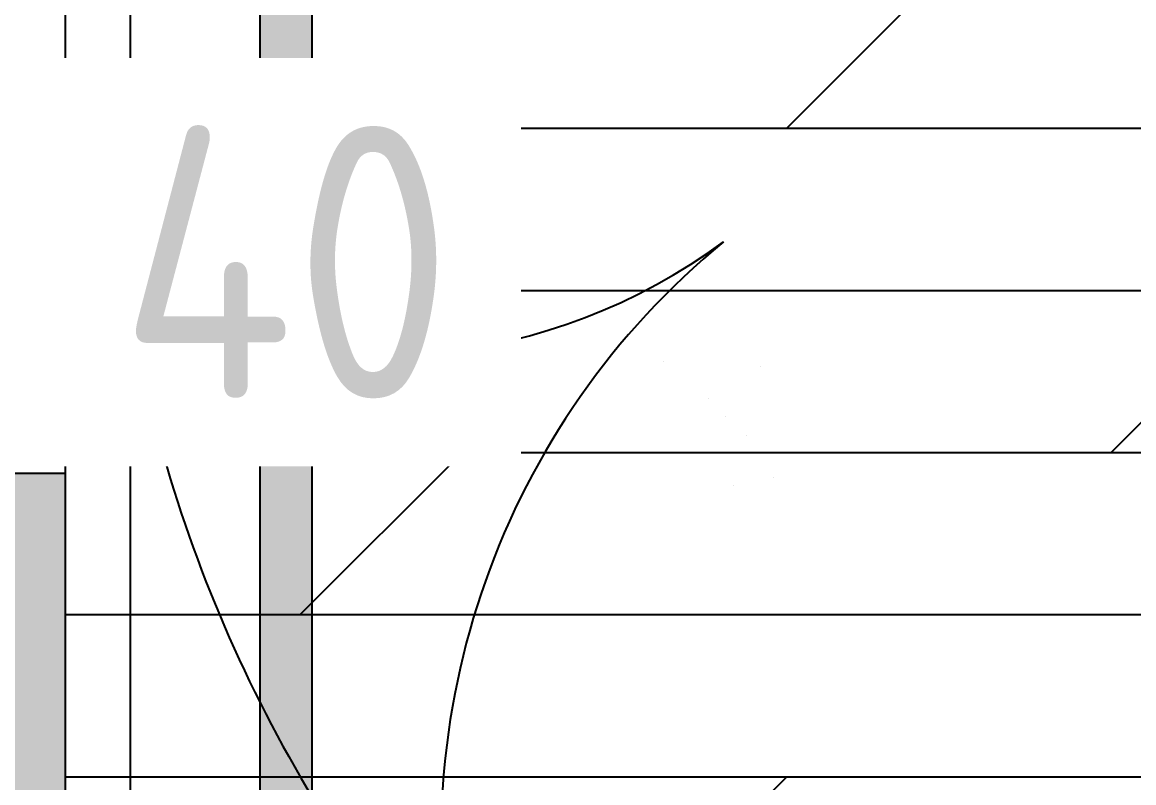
# Model space of a CAD drawing. Extents: x -74236 to 286982, y -14633 to 132816.
# Drawn here: x 94351 to 95208, y 104516 to 105102 of the extents above; entities that cross this region are included whole.
import ezdxf

# ---------------------------------------------------------------- set-up
doc = ezdxf.new("R2010")
doc.units = 0
doc.header["$LTSCALE"] = 10
doc.header["$MEASUREMENT"] = 0
doc.header["$PDSIZE"] = 5
for name, color, linetype in [('1活动家具', 4, 'Continuous'), ('3地坪', 8, 'Continuous'), ('5顶面布置', 3, 'Continuous'), ('5顶面标注', 3, 'Continuous'), ('图框', 4, 'Continuous')]:
    doc.layers.add(name, color=color, linetype=linetype)
doc.styles.get("Standard").update_dxf_attribs({"font": 'gbenor.shx', "bigfont": 'gbcbig.shx'})
doc.dimstyles.new('wl20', dxfattribs={"dimscale": 60, "dimtxt": 1.8, "dimasz": 0.03, "dimexe": 0, "dimexo": 0.625, "dimgap": 0.2, "dimtad": 1, "dimdec": 0, "dimrnd": 0.05, "dimdsep": 46, "dimtxsty": 'Standard', "dimblk": 'BZ', "dimcen": 0.06, "dimclrd": 127, "dimclre": 127, "dimclrt": 1, "dimadec": 0, "dimazin": 0, "dimtfac": 1, "dimtdec": 0, "dimtix": 1, "dimtmove": 2, "dimatfit": 3, "dimldrblk": 'jt', "dimfxl": 1, "dimtvp": 1, "dimtfill": 1, "dimtolj": 1, "dimtzin": 0, "dimarcsym": 0})

# ---------------------------------------------------------------- blocks, each defined once
blk = doc.blocks.new('BZ')
at = {"layer": '图框', "linetype": 'Continuous'}
blk.add_hatch(color=2, dxfattribs=at).paths.add_polyline_path([(9.59, 6.47), (6.57, 9.41), (-10.49, -7.49), (-7.44, -10.7)])
blk.add_lwpolyline([(-7.44, -10.7), (9.59, 6.47), (6.57, 9.41), (-10.49, -7.49), (-7.44, -10.7)], dxfattribs=at)
blk = doc.blocks.new('*D463')
at = {"layer": '5顶面标注', "color": 127, "lineweight": -2, "transparency": 16777216}
for p, q in [((94534.15, 104892.5), (94534.15, 104800)), ((94574.15, 104892.5), (94574.15, 104800)), ((94532.35, 104800), (94530.55, 104800)), ((94534.15, 104800), (94574.15, 104800)), ((94575.95, 104800), (94577.75, 104800))]:
    blk.add_line(p, q, dxfattribs=at)
at = {"layer": '5顶面标注', "color": 127, "lineweight": -2, "transparency": 16777216, "xscale": 1.8, "yscale": 1.8, "zscale": 1.8}
blk.add_blockref('BZ', (94534.15, 104800), dxfattribs=at)
at = {"layer": '5顶面标注', "color": 127, "lineweight": -2, "transparency": 16777216, "xscale": 1.8, "yscale": 1.8, "zscale": 1.8, "rotation": 180}
blk.add_blockref('BZ', (94574.15, 104800), dxfattribs=at)
at = {"layer": '5顶面标注', "color": 1, "transparency": 16777216, "insert": (94554.15, 104917), "char_height": 210, "attachment_point": 5, "bg_fill": 3, "box_fill_scale": 1.25, "bg_fill_color": 256, "bg_fill_true_color": 13158600, "bg_fill_transparency": 0}
blk.add_mtext('\\A1;40', dxfattribs=at)
at = {"layer": 'Defpoints', "color": 0, "transparency": 16777216}
for p in [(94534.15, 104930), (94574.15, 104930), (94574.15, 104800)]:
    blk.add_point(p, dxfattribs=at)
blk = doc.blocks.new('jt')
at = {"layer": '图框', "linetype": 'Continuous'}
blk.add_hatch(color=2, dxfattribs=at).paths.add_polyline_path([(-22, 17.67), (-16.75, 22.22), (0, 0), (-16.7, -22.03), (-22.01, -17.6), (-5.68, -0.01)])
blk.add_lwpolyline([(-22, 17.67), (-16.75, 22.22), (0, 0), (-16.7, -22.03), (-22.01, -17.6), (-5.68, -0.01), (-22, 17.67)], dxfattribs=at)

msp = doc.modelspace()

# ---------------------------------------------------------------- hatches: boundary and pattern name
h = msp.add_hatch(color=252)
h.paths.add_polyline_path([(97974.15, 105604.43), (98784.15, 105604.43), (98784.15, 105844.43), (97734.15, 105844.43), (97734.15, 103934.43), (94384.15, 103934.43), (94384.15, 104098.45), (94144.15, 104132.63), (94144.15, 103694.43), (97974.15, 103694.43)])
h.paths.add_polyline_path([(94384.15, 104754.43), (94144.15, 104754.43), (94144.15, 104264.3), (94384.15, 104298.48)], flags=17)
at = {"layer": '3地坪'}
h = msp.add_hatch(dxfattribs=at)
h.set_pattern_fill('DOLMIT', color=253, scale=500, double=1)
h.set_pattern_definition([(0, (98189.9, 109270.12), (0, 125), []), (45, (98189.9, 109270.1), (-250, 250), [176.777, -353.553])])
h.paths.add_polyline_path([(97734.15, 105844.43), (98224.15, 105844.43), (98224.15, 107104.43), (98124.15, 107104.43), (97324.15, 107104.43), (94384.15, 107104.43), (94384.15, 103934.43), (97734.15, 103934.43)])
at = {"layer": '5顶面标注'}
h = msp.add_hatch(dxfattribs=at)
h.set_pattern_fill('AR-SAND', color=253, scale=60, double=1)
h.set_pattern_definition([(37.5, (0, 0), (-3.7796, 115.609426), [0, -91.2, 0, -102, 0, -97.5]), (7.5, (0, 0), (106.1866, 169.32876), [0, -49.2, 0, -82.2, 0, -31.5]), (327.5, (-73.8, 0), (186.84851, 0.33954), [0, -30, 0, -108, 0, -141]), (317.5, (-73.8, 0), (180.3676, 52.66053), [0, -15, 0, -70.8, 0, -81])])
h.paths.add_polyline_path([(97723.95, 106054.01), (97523.95, 106054.01), (97523.95, 106186.63), (97223.95, 106186.63), (97223.95, 106286.63), (97203.95, 106286.63), (97143.75, 106286.63), (97143.75, 106054.01), (97143.75, 103974.43), (94574.15, 103975.03), (94574.15, 107065.03), (97143.75, 107064.43), (97143.75, 106786.63), (97223.95, 106786.63), (97223.95, 106886.63), (97338.95, 106886.63), (97338.95, 106910.25), (97368.95, 106910.25), (97368.95, 106886.63), (97430.95, 106886.63), (97430.95, 106896.63), (97456.95, 106896.63), (97523.95, 106894.12), (97523.95, 107054.01), (97723.95, 107054.01)], flags=16)
h.paths.add_polyline_path([(97723.95, 106054.01), (97523.95, 106054.01), (97523.95, 106186.63), (97223.95, 106186.63), (97223.95, 106286.63), (97203.95, 106286.63), (97143.75, 106286.63), (96977.56, 106302.16), (97143.75, 106302.16), (97143.75, 106786.63), (97223.95, 106786.63), (97223.95, 106886.63), (97338.95, 106886.63), (97338.95, 106910.25), (97368.95, 106910.25), (97368.95, 106886.63), (97430.95, 106886.63), (97430.95, 106896.63), (97456.95, 106896.63), (97523.95, 106894.12), (97523.95, 107054.01), (97723.95, 107054.01)], flags=16)
h.paths.add_polyline_path([(97238.95, 106859.96, -0.414216), (97232.29, 106866.63), (97230.9, 106859.96)], flags=0)
h.paths.add_polyline_path([(97703.95, 106213.29), (97708.95, 106213.29, -1.000005), (97708.95, 106199.96), (97703.95, 106199.96), (97703.95, 106074.01), (97543.95, 106074.01), (97543.95, 107034.01), (97703.95, 107034.01), (97703.95, 106873.29), (97708.95, 106873.29, -0.999995), (97708.95, 106859.96), (97703.95, 106859.96)], flags=0)
h.paths.add_polyline_path([(94534.15, 107104.43), (94534.15, 103934.43), (97734.15, 103934.43), (97734.15, 105844.43), (98224.15, 105844.43), (98224.15, 107104.43)])

# ---------------------------------------------------------------- linework, layer by layer
at = {"color": 255}
msp.add_line((94384.15, 103934.43), (94384.15, 107104.43), dxfattribs=at)
at = {"color": 144}
msp.add_lwpolyline([(94384.15, 106304.43), (93694.15, 106304.43), (93694.15, 104754.43), (94384.15, 104754.43)], dxfattribs=at)
at = {"layer": '1活动家具', "color": 8}
for p, q in [((94844.72, 104840.66), (94844.72, 104840.66)), ((94919.62, 104836.88), (94919.62, 104836.88)), ((94879.67, 104811.89), (94879.67, 104811.89)), ((94892.54, 104797.84), (94892.54, 104797.84)), ((94909.31, 104783.19), (94909.31, 104783.19)), ((94929.78, 104751.06), (94929.78, 104751.06)), ((94899.12, 104745), (94899.12, 104745))]:
    msp.add_line(p, q, dxfattribs=at)
at = {"layer": '1活动家具'}
msp.add_lwpolyline([(95934.15, 106034.43), (95934.15, 103934.43), (94434.15, 103934.43), (94434.15, 106034.43)], close=True, dxfattribs=at)
at = {"layer": '1活动家具', "color": 8}
for centre, radius, start, end in [((94624.03, 105294.56), 449.93, 244.83061, 306.45766), ((95269.68, 104471.97), 596.13, 129.38968, 191.60026), ((95503.54, 105066.19), 1085.7, 189.48105, 221.12652)]:
    msp.add_arc(centre, radius, start, end, dxfattribs=at)
at = {"layer": '5顶面布置', "color": 3}
msp.add_line((94534.15, 103934.43), (94534.15, 107104.43), dxfattribs=at)
msp.add_lwpolyline([(97143.75, 103974.43), (94574.15, 103975.03), (94574.15, 107065.03), (97143.75, 107064.43)], close=True, dxfattribs=at)

# ---------------------------------------------------------------- next in the draw order: dimensions: what is measured, and where the dimension line sits
at = {"layer": '5顶面标注', "color": 253}
dim = msp.add_linear_dim(base=(94574.15, 104800), p1=(94534.15, 104930), p2=(94574.15, 104930), dimstyle='wl20', override={"dimtxt": 3.5, "dimfxl": 300, "dimfxlon": 1, "dimarcsym": 1}, dxfattribs=at)
dim.commit()
dim.dimension.update_dxf_attribs({"geometry": '*D463', "text_midpoint": (94554.15, 104917)})

doc.saveas('drawing.dxf')
